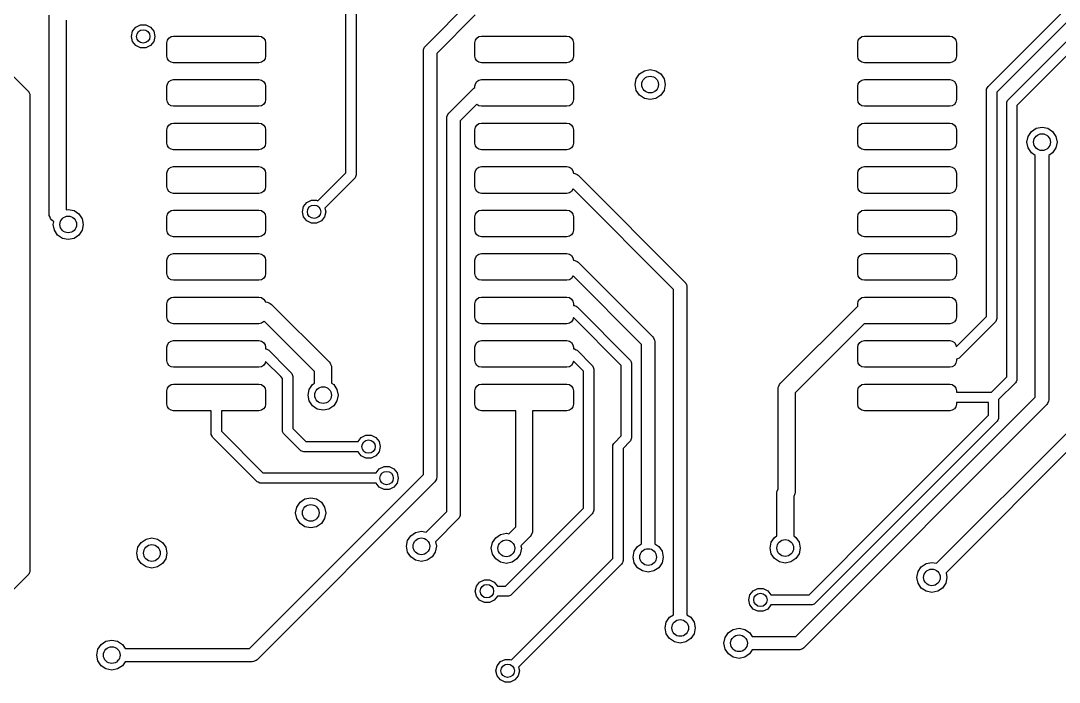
# Model space of a CAD drawing. Extents: x 0.05 to 3.89, y 0.04 to 4.21.
# Drawn here: x 1.982 to 2.593, y 0.778 to 1.167 of the extents above; entities that cross this region are included whole.
import ezdxf

# ---------------------------------------------------------------- set-up
doc = ezdxf.new("R2010")
doc.units = 0
doc.header["$MEASUREMENT"] = 0
doc.layers.add('BLACK', color=7, linetype='CONTINUOUS')

msp = doc.modelspace()

# ---------------------------------------------------------------- linework, layer by layer
at = {"layer": 'BLACK', "linetype": 'CONTINUOUS'}
for p, q in [((2.17323, 1.07806), (2.17323, 1.2467)), ((2.17923, 1.24546), (2.17923, 1.07682)), ((2.55128, 1.12875), (2.63061, 1.20809)), ((2.63574, 1.20472), (2.5564, 1.12539)), ((2.22005, 1.15262), (2.2464, 1.17897)), ((1.99854, 1.05394), (1.99854, 1.17076)), ((2.00854, 1.16783), (2.00854, 1.05624)), ((2.24945, 1.17088), (2.22677, 1.14821)), ((2.04773, 1.16126), (2.04964, 1.16365)), ((2.04964, 1.16365), (2.0524, 1.16498)), ((2.0524, 1.16498), (2.05547, 1.16498)), ((2.05547, 1.16498), (2.05823, 1.16365)), ((2.05823, 1.16365), (2.06014, 1.16126)), ((2.56319, 1.12102), (2.60924, 1.16708)), ((2.61261, 1.16196), (2.56831, 1.11766)), ((2.04705, 1.15827), (2.04773, 1.16126)), ((2.04773, 1.15528), (2.04705, 1.15827)), ((2.06014, 1.16126), (2.06083, 1.15827)), ((2.06083, 1.15827), (2.06014, 1.15528)), ((2.06791, 1.15453), (2.06821, 1.15603)), ((2.06821, 1.15603), (2.06907, 1.15731)), ((2.06907, 1.15731), (2.07034, 1.15816)), ((2.07034, 1.15816), (2.07185, 1.15846)), ((2.07185, 1.15846), (2.12205, 1.15846)), ((2.12205, 1.15846), (2.12355, 1.15816)), ((2.12355, 1.15816), (2.12483, 1.15731)), ((2.12483, 1.15731), (2.12568, 1.15603)), ((2.12568, 1.15603), (2.12598, 1.15453)), ((2.24918, 1.15453), (2.24948, 1.15603)), ((2.24948, 1.15603), (2.25033, 1.15731)), ((2.25033, 1.15731), (2.25161, 1.15816)), ((2.25161, 1.15816), (2.25312, 1.15846)), ((2.25312, 1.15846), (2.30331, 1.15846)), ((2.30331, 1.15846), (2.30482, 1.15816)), ((2.30482, 1.15816), (2.3061, 1.15731)), ((2.3061, 1.15731), (2.30695, 1.15603)), ((2.30695, 1.15603), (2.30725, 1.15453)), ((2.47457, 1.15453), (2.47487, 1.15603)), ((2.47487, 1.15603), (2.47573, 1.15731)), ((2.47573, 1.15731), (2.477, 1.15816)), ((2.477, 1.15816), (2.47851, 1.15846)), ((2.47851, 1.15846), (2.52871, 1.15846)), ((2.52871, 1.15846), (2.53021, 1.15816)), ((2.53021, 1.15816), (2.53149, 1.15731)), ((2.53149, 1.15731), (2.53234, 1.15603)), ((2.53234, 1.15603), (2.53264, 1.15453)), ((1.95889, 1.15337), (1.98605, 1.12621)), ((2.04964, 1.15288), (2.04773, 1.15528)), ((2.0524, 1.15155), (2.04964, 1.15288)), ((2.05547, 1.15155), (2.0524, 1.15155)), ((2.05823, 1.15288), (2.05547, 1.15155)), ((2.06014, 1.15528), (2.05823, 1.15288)), ((2.06791, 1.14665), (2.06791, 1.15453)), ((2.12598, 1.15453), (2.12598, 1.14665)), ((2.2189, 1.14984), (2.21897, 1.1506)), ((2.2189, 0.90059), (2.2189, 1.14984)), ((2.21897, 1.1506), (2.21956, 1.15202)), ((2.21956, 1.15202), (2.22005, 1.15262)), ((2.24918, 1.14665), (2.24918, 1.15453)), ((2.30725, 1.15453), (2.30725, 1.14665)), ((2.47457, 1.14665), (2.47457, 1.15453)), ((2.53264, 1.15453), (2.53264, 1.14665)), ((2.06821, 1.14515), (2.06791, 1.14665)), ((2.06907, 1.14387), (2.06821, 1.14515)), ((2.07034, 1.14302), (2.06907, 1.14387)), ((2.12483, 1.14387), (2.12355, 1.14302)), ((2.12568, 1.14515), (2.12483, 1.14387)), ((2.12598, 1.14665), (2.12568, 1.14515)), ((2.22677, 1.14821), (2.22677, 0.89896)), ((2.24948, 1.14515), (2.24918, 1.14665)), ((2.25033, 1.14387), (2.24948, 1.14515)), ((2.25161, 1.14302), (2.25033, 1.14387)), ((2.3061, 1.14387), (2.30482, 1.14302)), ((2.30695, 1.14515), (2.3061, 1.14387)), ((2.30725, 1.14665), (2.30695, 1.14515)), ((2.47487, 1.14515), (2.47457, 1.14665)), ((2.47573, 1.14387), (2.47487, 1.14515)), ((2.477, 1.14302), (2.47573, 1.14387)), ((2.53149, 1.14387), (2.53021, 1.14302)), ((2.53234, 1.14515), (2.53149, 1.14387)), ((2.53264, 1.14665), (2.53234, 1.14515)), ((2.07185, 1.14272), (2.07034, 1.14302)), ((2.12205, 1.14272), (2.07185, 1.14272)), ((2.12355, 1.14302), (2.12205, 1.14272)), ((2.25312, 1.14272), (2.25161, 1.14302)), ((2.30331, 1.14272), (2.25312, 1.14272)), ((2.30482, 1.14302), (2.30331, 1.14272)), ((2.3461, 1.13619), (2.34897, 1.13811)), ((2.34897, 1.13811), (2.35236, 1.13878)), ((2.35236, 1.13878), (2.35575, 1.13811)), ((2.35575, 1.13811), (2.35863, 1.13619)), ((2.47851, 1.14272), (2.477, 1.14302)), ((2.52871, 1.14272), (2.47851, 1.14272)), ((2.53021, 1.14302), (2.52871, 1.14272)), ((2.06821, 1.13044), (2.06907, 1.13172)), ((2.06907, 1.13172), (2.07034, 1.13257)), ((2.07034, 1.13257), (2.07185, 1.13287)), ((2.07185, 1.13287), (2.12205, 1.13287)), ((2.12205, 1.13287), (2.12355, 1.13257)), ((2.12355, 1.13257), (2.12483, 1.13172)), ((2.12483, 1.13172), (2.12568, 1.13044)), ((2.24948, 1.13044), (2.25033, 1.13172)), ((2.25033, 1.13172), (2.25161, 1.13257)), ((2.25161, 1.13257), (2.25312, 1.13287)), ((2.25312, 1.13287), (2.30331, 1.13287)), ((2.30331, 1.13287), (2.30482, 1.13257)), ((2.30482, 1.13257), (2.3061, 1.13172)), ((2.3061, 1.13172), (2.30695, 1.13044)), ((2.3435, 1.12992), (2.34418, 1.13331)), ((2.34418, 1.13331), (2.3461, 1.13619)), ((2.35863, 1.13619), (2.36055, 1.13331)), ((2.36055, 1.13331), (2.36122, 1.12992)), ((2.47487, 1.13044), (2.47573, 1.13172)), ((2.47573, 1.13172), (2.477, 1.13257)), ((2.477, 1.13257), (2.47851, 1.13287)), ((2.47851, 1.13287), (2.52871, 1.13287)), ((2.52871, 1.13287), (2.53021, 1.13257)), ((2.53021, 1.13257), (2.53149, 1.13172)), ((2.53149, 1.13172), (2.53234, 1.13044)), ((1.98605, 1.12621), (1.98654, 1.12561)), ((1.98654, 1.12561), (1.98661, 1.12546)), ((1.98661, 1.12546), (1.98713, 1.12419)), ((2.06791, 1.12894), (2.06821, 1.13044)), ((2.06791, 1.12106), (2.06791, 1.12894)), ((2.12568, 1.13044), (2.12598, 1.12894)), ((2.12598, 1.12894), (2.12598, 1.12106)), ((2.23383, 1.11302), (2.24859, 1.12778)), ((2.24859, 1.12778), (2.24918, 1.12826)), ((2.24918, 1.12894), (2.24948, 1.13044)), ((2.24918, 1.12826), (2.24918, 1.12894)), ((2.30695, 1.13044), (2.30725, 1.12894)), ((2.30725, 1.12894), (2.30725, 1.12106)), ((2.34418, 1.12653), (2.3435, 1.12992)), ((2.3461, 1.12366), (2.34418, 1.12653)), ((2.36055, 1.12653), (2.35863, 1.12366)), ((2.36122, 1.12992), (2.36055, 1.12653)), ((2.47457, 1.12894), (2.47487, 1.13044)), ((2.47457, 1.12106), (2.47457, 1.12894)), ((2.53234, 1.13044), (2.53264, 1.12894)), ((2.53264, 1.12894), (2.53264, 1.12106)), ((2.5504, 1.12663), (2.55046, 1.12722)), ((2.5504, 0.99346), (2.5504, 1.12663)), ((2.55046, 1.12722), (2.55091, 1.1283)), ((2.55091, 1.1283), (2.55128, 1.12875)), ((2.5564, 1.12539), (2.5564, 0.99221)), ((1.98713, 1.12419), (1.9872, 1.12343)), ((1.9872, 1.12343), (1.9872, 0.84409)), ((2.06821, 1.11956), (2.06791, 1.12106)), ((2.06907, 1.11828), (2.06821, 1.11956)), ((2.12568, 1.11956), (2.12483, 1.11828)), ((2.12598, 1.12106), (2.12568, 1.11956)), ((2.30695, 1.11956), (2.3061, 1.11828)), ((2.30725, 1.12106), (2.30695, 1.11956)), ((2.34897, 1.12174), (2.3461, 1.12366)), ((2.35236, 1.12106), (2.34897, 1.12174)), ((2.35575, 1.12174), (2.35236, 1.12106)), ((2.35863, 1.12366), (2.35575, 1.12174)), ((2.47487, 1.11956), (2.47457, 1.12106)), ((2.47573, 1.11828), (2.47487, 1.11956)), ((2.53234, 1.11956), (2.53149, 1.11828)), ((2.53264, 1.12106), (2.53234, 1.11956)), ((2.56231, 1.1189), (2.56236, 1.11949)), ((2.56231, 0.95789), (2.56231, 1.1189)), ((2.56236, 1.11949), (2.56281, 1.12057)), ((2.56281, 1.12057), (2.56319, 1.12102)), ((2.07034, 1.11743), (2.06907, 1.11828)), ((2.07185, 1.11713), (2.07034, 1.11743)), ((2.12205, 1.11713), (2.07185, 1.11713)), ((2.12355, 1.11743), (2.12205, 1.11713)), ((2.12483, 1.11828), (2.12355, 1.11743)), ((2.23334, 1.11242), (2.23383, 1.11302)), ((2.25029, 1.11834), (2.24055, 1.10861)), ((2.25033, 1.11828), (2.25029, 1.11834)), ((2.25161, 1.11743), (2.25033, 1.11828)), ((2.25312, 1.11713), (2.25161, 1.11743)), ((2.30331, 1.11713), (2.25312, 1.11713)), ((2.30482, 1.11743), (2.30331, 1.11713)), ((2.3061, 1.11828), (2.30482, 1.11743)), ((2.477, 1.11743), (2.47573, 1.11828)), ((2.47851, 1.11713), (2.477, 1.11743)), ((2.52871, 1.11713), (2.47851, 1.11713)), ((2.53021, 1.11743), (2.52871, 1.11713)), ((2.53149, 1.11828), (2.53021, 1.11743)), ((2.56831, 1.11766), (2.56831, 0.95665)), ((2.06907, 1.10613), (2.07034, 1.10698)), ((2.07034, 1.10698), (2.07185, 1.10728)), ((2.07185, 1.10728), (2.12205, 1.10728)), ((2.12205, 1.10728), (2.12355, 1.10698)), ((2.12355, 1.10698), (2.12483, 1.10613)), ((2.23268, 1.11024), (2.23275, 1.111)), ((2.23268, 0.8788), (2.23268, 1.11024)), ((2.23275, 1.111), (2.23334, 1.11242)), ((2.24055, 1.10861), (2.24055, 0.87717)), ((2.25033, 1.10613), (2.25161, 1.10698)), ((2.25161, 1.10698), (2.25312, 1.10728)), ((2.25312, 1.10728), (2.30331, 1.10728)), ((2.30331, 1.10728), (2.30482, 1.10698)), ((2.30482, 1.10698), (2.3061, 1.10613)), ((2.47573, 1.10613), (2.477, 1.10698)), ((2.477, 1.10698), (2.47851, 1.10728)), ((2.47851, 1.10728), (2.52871, 1.10728)), ((2.52871, 1.10728), (2.53021, 1.10698)), ((2.53021, 1.10698), (2.53149, 1.10613)), ((2.06791, 1.10335), (2.06821, 1.10485)), ((2.06791, 1.09547), (2.06791, 1.10335)), ((2.06821, 1.10485), (2.06907, 1.10613)), ((2.12483, 1.10613), (2.12568, 1.10485)), ((2.12568, 1.10485), (2.12598, 1.10335)), ((2.12598, 1.10335), (2.12598, 1.09547)), ((2.24918, 1.10335), (2.24948, 1.10485)), ((2.24918, 1.09547), (2.24918, 1.10335)), ((2.24948, 1.10485), (2.25033, 1.10613)), ((2.3061, 1.10613), (2.30695, 1.10485)), ((2.30695, 1.10485), (2.30725, 1.10335)), ((2.30725, 1.10335), (2.30725, 1.09547)), ((2.47457, 1.10335), (2.47487, 1.10485)), ((2.47457, 1.09547), (2.47457, 1.10335)), ((2.47487, 1.10485), (2.47573, 1.10613)), ((2.53149, 1.10613), (2.53234, 1.10485)), ((2.53234, 1.10485), (2.53264, 1.10335)), ((2.53264, 1.10335), (2.53264, 1.09547)), ((2.57489, 1.09945), (2.57681, 1.10233)), ((2.57681, 1.10233), (2.57968, 1.10425)), ((2.57968, 1.10425), (2.58307, 1.10492)), ((2.58307, 1.10492), (2.58646, 1.10425)), ((2.58646, 1.10425), (2.58933, 1.10233)), ((2.58933, 1.10233), (2.59125, 1.09945)), ((2.06821, 1.09397), (2.06791, 1.09547)), ((2.12598, 1.09547), (2.12568, 1.09397)), ((2.24948, 1.09397), (2.24918, 1.09547)), ((2.30725, 1.09547), (2.30695, 1.09397)), ((2.47487, 1.09397), (2.47457, 1.09547)), ((2.53264, 1.09547), (2.53234, 1.09397)), ((2.57421, 1.09606), (2.57489, 1.09945)), ((2.57489, 1.09267), (2.57421, 1.09606)), ((2.59125, 1.09945), (2.59193, 1.09606)), ((2.59193, 1.09606), (2.59125, 1.09267)), ((2.06907, 1.09269), (2.06821, 1.09397)), ((2.07034, 1.09184), (2.06907, 1.09269)), ((2.07185, 1.09154), (2.07034, 1.09184)), ((2.12205, 1.09154), (2.07185, 1.09154)), ((2.12355, 1.09184), (2.12205, 1.09154)), ((2.12483, 1.09269), (2.12355, 1.09184)), ((2.12568, 1.09397), (2.12483, 1.09269)), ((2.25033, 1.09269), (2.24948, 1.09397)), ((2.25161, 1.09184), (2.25033, 1.09269)), ((2.25312, 1.09154), (2.25161, 1.09184)), ((2.30331, 1.09154), (2.25312, 1.09154)), ((2.30482, 1.09184), (2.30331, 1.09154)), ((2.3061, 1.09269), (2.30482, 1.09184)), ((2.30695, 1.09397), (2.3061, 1.09269)), ((2.47573, 1.09269), (2.47487, 1.09397)), ((2.477, 1.09184), (2.47573, 1.09269)), ((2.47851, 1.09154), (2.477, 1.09184)), ((2.52871, 1.09154), (2.47851, 1.09154)), ((2.53021, 1.09184), (2.52871, 1.09154)), ((2.53149, 1.09269), (2.53021, 1.09184)), ((2.53234, 1.09397), (2.53149, 1.09269)), ((2.57681, 1.0898), (2.57489, 1.09267)), ((2.57913, 1.08824), (2.57681, 1.0898)), ((2.57913, 0.94612), (2.57913, 1.08824)), ((2.58933, 1.0898), (2.58701, 1.08824)), ((2.58701, 1.08824), (2.58701, 0.94449)), ((2.59125, 1.09267), (2.58933, 1.0898)), ((2.06791, 1.07776), (2.06821, 1.07926)), ((2.06791, 1.06988), (2.06791, 1.07776)), ((2.06821, 1.07926), (2.06907, 1.08054)), ((2.06907, 1.08054), (2.07034, 1.08139)), ((2.07034, 1.08139), (2.07185, 1.08169)), ((2.07185, 1.08169), (2.12205, 1.08169)), ((2.12205, 1.08169), (2.12355, 1.08139)), ((2.12355, 1.08139), (2.12483, 1.08054)), ((2.12483, 1.08054), (2.12568, 1.07926)), ((2.12568, 1.07926), (2.12598, 1.07776)), ((2.12598, 1.07776), (2.12598, 1.06988)), ((2.1567, 1.06153), (2.17323, 1.07806)), ((2.17917, 1.07623), (2.17872, 1.07515)), ((2.17923, 1.07682), (2.17917, 1.07623)), ((2.24918, 1.07776), (2.24948, 1.07926)), ((2.24918, 1.06988), (2.24918, 1.07776)), ((2.24948, 1.07926), (2.25033, 1.08054)), ((2.25033, 1.08054), (2.25161, 1.08139)), ((2.25161, 1.08139), (2.25312, 1.08169)), ((2.25312, 1.08169), (2.30331, 1.08169)), ((2.30331, 1.08169), (2.30482, 1.08139)), ((2.30482, 1.08139), (2.3061, 1.08054)), ((2.3061, 1.08054), (2.30695, 1.07926)), ((2.30695, 1.07926), (2.30725, 1.07776)), ((2.30725, 1.07776), (2.30802, 1.07768)), ((2.30802, 1.07768), (2.30944, 1.07709)), ((2.30944, 1.07709), (2.31003, 1.0766)), ((2.31003, 1.0766), (2.37286, 1.01377)), ((2.47457, 1.07776), (2.47487, 1.07926)), ((2.47457, 1.06988), (2.47457, 1.07776)), ((2.47487, 1.07926), (2.47573, 1.08054)), ((2.47573, 1.08054), (2.477, 1.08139)), ((2.477, 1.08139), (2.47851, 1.08169)), ((2.47851, 1.08169), (2.52871, 1.08169)), ((2.52871, 1.08169), (2.53021, 1.08139)), ((2.53021, 1.08139), (2.53149, 1.08054)), ((2.53149, 1.08054), (2.53234, 1.07926)), ((2.53234, 1.07926), (2.53264, 1.07776)), ((2.53264, 1.07776), (2.53264, 1.06988)), ((2.06821, 1.06838), (2.06791, 1.06988)), ((2.12598, 1.06988), (2.12568, 1.06838)), ((2.17835, 1.0747), (2.16093, 1.05727)), ((2.17872, 1.07515), (2.17835, 1.0747)), ((2.24948, 1.06838), (2.24918, 1.06988)), ((2.47487, 1.06838), (2.47457, 1.06988)), ((2.53264, 1.06988), (2.53234, 1.06838)), ((2.06907, 1.0671), (2.06821, 1.06838)), ((2.07034, 1.06624), (2.06907, 1.0671)), ((2.07185, 1.06594), (2.07034, 1.06624)), ((2.12205, 1.06594), (2.07185, 1.06594)), ((2.12355, 1.06624), (2.12205, 1.06594)), ((2.12483, 1.0671), (2.12355, 1.06624)), ((2.12568, 1.06838), (2.12483, 1.0671)), ((2.25033, 1.0671), (2.24948, 1.06838)), ((2.25161, 1.06624), (2.25033, 1.0671)), ((2.25312, 1.06594), (2.25161, 1.06624)), ((2.30331, 1.06594), (2.25312, 1.06594)), ((2.30482, 1.06624), (2.30331, 1.06594)), ((2.3061, 1.0671), (2.30482, 1.06624)), ((2.30695, 1.06838), (2.3061, 1.0671)), ((2.30698, 1.06852), (2.30695, 1.06838)), ((2.36614, 1.00936), (2.30698, 1.06852)), ((2.47573, 1.0671), (2.47487, 1.06838)), ((2.477, 1.06624), (2.47573, 1.0671)), ((2.47851, 1.06594), (2.477, 1.06624)), ((2.52871, 1.06594), (2.47851, 1.06594)), ((2.53021, 1.06624), (2.52871, 1.06594)), ((2.53149, 1.0671), (2.53021, 1.06624)), ((2.53234, 1.06838), (2.53149, 1.0671)), ((2.14764, 1.05512), (2.14832, 1.05811)), ((2.14832, 1.05811), (2.15023, 1.0605)), ((2.15023, 1.0605), (2.15299, 1.06184)), ((2.15299, 1.06184), (2.15606, 1.06184)), ((2.15606, 1.06184), (2.1567, 1.06153)), ((1.99864, 1.05296), (1.99854, 1.05394)), ((1.9989, 1.05234), (1.99864, 1.05296)), ((1.99864, 1.05296), (1.99864, 1.05296)), ((1.99939, 1.05116), (1.9989, 1.05234)), ((2.00854, 1.05624), (2.00984, 1.0565)), ((2.00984, 1.0565), (2.01323, 1.05582)), ((2.01323, 1.05582), (2.01611, 1.0539)), ((2.01611, 1.0539), (2.01803, 1.05103)), ((2.06791, 1.05217), (2.06821, 1.05367)), ((2.06791, 1.04429), (2.06791, 1.05217)), ((2.06821, 1.05367), (2.06907, 1.05495)), ((2.06907, 1.05495), (2.07034, 1.0558)), ((2.07034, 1.0558), (2.07185, 1.0561)), ((2.07185, 1.0561), (2.12205, 1.0561)), ((2.12205, 1.0561), (2.12355, 1.0558)), ((2.12355, 1.0558), (2.12483, 1.05495)), ((2.12483, 1.05495), (2.12568, 1.05367)), ((2.12568, 1.05367), (2.12598, 1.05217)), ((2.12598, 1.05217), (2.12598, 1.04429)), ((2.14832, 1.05213), (2.14764, 1.05512)), ((2.15023, 1.04973), (2.14832, 1.05213)), ((2.16074, 1.05213), (2.15882, 1.04973)), ((2.16142, 1.05512), (2.16074, 1.05213)), ((2.16093, 1.05727), (2.16142, 1.05512)), ((2.24918, 1.05217), (2.24948, 1.05367)), ((2.24918, 1.04429), (2.24918, 1.05217)), ((2.24948, 1.05367), (2.25033, 1.05495)), ((2.25033, 1.05495), (2.25161, 1.0558)), ((2.25161, 1.0558), (2.25312, 1.0561)), ((2.25312, 1.0561), (2.30331, 1.0561)), ((2.30331, 1.0561), (2.30482, 1.0558)), ((2.30482, 1.0558), (2.3061, 1.05495)), ((2.3061, 1.05495), (2.30695, 1.05367)), ((2.30695, 1.05367), (2.30725, 1.05217)), ((2.30725, 1.05217), (2.30725, 1.04429)), ((2.47457, 1.05217), (2.47487, 1.05367)), ((2.47457, 1.04429), (2.47457, 1.05217)), ((2.47487, 1.05367), (2.47573, 1.05495)), ((2.47573, 1.05495), (2.477, 1.0558)), ((2.477, 1.0558), (2.47851, 1.0561)), ((2.47851, 1.0561), (2.52871, 1.0561)), ((2.52871, 1.0561), (2.53021, 1.0558)), ((2.53021, 1.0558), (2.53149, 1.05495)), ((2.53149, 1.05495), (2.53234, 1.05367)), ((2.53234, 1.05367), (2.53264, 1.05217)), ((2.53264, 1.05217), (2.53264, 1.04429)), ((2.00001, 1.0504), (1.99939, 1.05116)), ((1.99939, 1.05116), (1.99939, 1.05116)), ((2.00128, 1.04913), (2.00001, 1.0504)), ((2.00098, 1.04764), (2.00128, 1.04913)), ((2.00166, 1.04425), (2.00098, 1.04764)), ((2.01803, 1.05103), (2.0187, 1.04764)), ((2.0187, 1.04764), (2.01803, 1.04425)), ((2.15299, 1.0484), (2.15023, 1.04973)), ((2.15606, 1.0484), (2.15299, 1.0484)), ((2.15882, 1.04973), (2.15606, 1.0484)), ((2.00358, 1.04137), (2.00166, 1.04425)), ((2.00645, 1.03945), (2.00358, 1.04137)), ((2.00984, 1.03878), (2.00645, 1.03945)), ((2.01323, 1.03945), (2.00984, 1.03878)), ((2.01611, 1.04137), (2.01323, 1.03945)), ((2.01803, 1.04425), (2.01611, 1.04137)), ((2.06821, 1.04278), (2.06791, 1.04429)), ((2.06907, 1.04151), (2.06821, 1.04278)), ((2.07034, 1.04065), (2.06907, 1.04151)), ((2.07185, 1.04035), (2.07034, 1.04065)), ((2.12205, 1.04035), (2.07185, 1.04035)), ((2.12355, 1.04065), (2.12205, 1.04035)), ((2.12483, 1.04151), (2.12355, 1.04065)), ((2.12568, 1.04278), (2.12483, 1.04151)), ((2.12598, 1.04429), (2.12568, 1.04278)), ((2.24948, 1.04278), (2.24918, 1.04429)), ((2.25033, 1.04151), (2.24948, 1.04278)), ((2.25161, 1.04065), (2.25033, 1.04151)), ((2.25312, 1.04035), (2.25161, 1.04065)), ((2.30331, 1.04035), (2.25312, 1.04035)), ((2.30482, 1.04065), (2.30331, 1.04035)), ((2.3061, 1.04151), (2.30482, 1.04065)), ((2.30695, 1.04278), (2.3061, 1.04151)), ((2.30725, 1.04429), (2.30695, 1.04278)), ((2.47487, 1.04278), (2.47457, 1.04429)), ((2.47573, 1.04151), (2.47487, 1.04278)), ((2.477, 1.04065), (2.47573, 1.04151)), ((2.47851, 1.04035), (2.477, 1.04065)), ((2.52871, 1.04035), (2.47851, 1.04035)), ((2.53021, 1.04065), (2.52871, 1.04035)), ((2.53149, 1.04151), (2.53021, 1.04065)), ((2.53234, 1.04278), (2.53149, 1.04151)), ((2.53264, 1.04429), (2.53234, 1.04278)), ((2.06791, 1.02657), (2.06821, 1.02808)), ((2.06821, 1.02808), (2.06907, 1.02936)), ((2.06907, 1.02936), (2.07034, 1.03021)), ((2.07034, 1.03021), (2.07185, 1.03051)), ((2.07185, 1.03051), (2.12205, 1.03051)), ((2.12205, 1.03051), (2.12355, 1.03021)), ((2.12355, 1.03021), (2.12483, 1.02936)), ((2.12483, 1.02936), (2.12568, 1.02808)), ((2.12568, 1.02808), (2.12598, 1.02657)), ((2.24918, 1.02657), (2.24948, 1.02808)), ((2.24948, 1.02808), (2.25033, 1.02936)), ((2.25033, 1.02936), (2.25161, 1.03021)), ((2.25161, 1.03021), (2.25312, 1.03051)), ((2.25312, 1.03051), (2.30331, 1.03051)), ((2.30331, 1.03051), (2.30482, 1.03021)), ((2.30482, 1.03021), (2.3061, 1.02936)), ((2.3061, 1.02936), (2.30695, 1.02808)), ((2.30695, 1.02808), (2.30725, 1.02657)), ((2.47457, 1.02657), (2.47487, 1.02808)), ((2.47487, 1.02808), (2.47573, 1.02936)), ((2.47573, 1.02936), (2.477, 1.03021)), ((2.477, 1.03021), (2.47851, 1.03051)), ((2.47851, 1.03051), (2.52871, 1.03051)), ((2.52871, 1.03051), (2.53021, 1.03021)), ((2.53021, 1.03021), (2.53149, 1.02936)), ((2.53149, 1.02936), (2.53234, 1.02808)), ((2.53234, 1.02808), (2.53264, 1.02657)), ((2.06791, 1.0187), (2.06791, 1.02657)), ((2.12598, 1.02657), (2.12598, 1.0187)), ((2.24918, 1.0187), (2.24918, 1.02657)), ((2.30725, 1.02657), (2.30802, 1.0265)), ((2.30802, 1.0265), (2.30944, 1.02591)), ((2.30944, 1.02591), (2.31003, 1.02542)), ((2.31003, 1.02542), (2.35397, 0.98149)), ((2.47457, 1.0187), (2.47457, 1.02657)), ((2.53264, 1.02657), (2.53264, 1.0187)), ((2.06821, 1.01719), (2.06791, 1.0187)), ((2.06907, 1.01592), (2.06821, 1.01719)), ((2.07034, 1.01506), (2.06907, 1.01592)), ((2.07185, 1.01476), (2.07034, 1.01506)), ((2.12355, 1.01506), (2.12205, 1.01476)), ((2.12483, 1.01592), (2.12355, 1.01506)), ((2.12568, 1.01719), (2.12483, 1.01592)), ((2.12598, 1.0187), (2.12568, 1.01719)), ((2.24948, 1.01719), (2.24918, 1.0187)), ((2.25033, 1.01592), (2.24948, 1.01719)), ((2.25161, 1.01506), (2.25033, 1.01592)), ((2.25312, 1.01476), (2.25161, 1.01506)), ((2.30482, 1.01506), (2.30331, 1.01476)), ((2.3061, 1.01592), (2.30482, 1.01506)), ((2.30695, 1.01719), (2.3061, 1.01592)), ((2.30698, 1.01734), (2.30695, 1.01719)), ((2.34724, 0.97708), (2.30698, 1.01734)), ((2.47487, 1.01719), (2.47457, 1.0187)), ((2.47573, 1.01592), (2.47487, 1.01719)), ((2.477, 1.01506), (2.47573, 1.01592)), ((2.47851, 1.01476), (2.477, 1.01506)), ((2.53021, 1.01506), (2.52871, 1.01476)), ((2.53149, 1.01592), (2.53021, 1.01506)), ((2.53234, 1.01719), (2.53149, 1.01592)), ((2.53264, 1.0187), (2.53234, 1.01719)), ((2.12205, 1.01476), (2.07185, 1.01476)), ((2.30331, 1.01476), (2.25312, 1.01476)), ((2.36614, 0.81805), (2.36614, 1.00936)), ((2.37286, 1.01377), (2.37335, 1.01318)), ((2.37335, 1.01318), (2.37378, 1.01215)), ((2.37378, 1.01215), (2.37394, 1.01176)), ((2.37394, 1.01176), (2.37402, 1.01099)), ((2.37402, 1.01099), (2.37402, 0.81805)), ((2.52871, 1.01476), (2.47851, 1.01476)), ((2.06821, 1.00249), (2.06907, 1.00377)), ((2.06907, 1.00377), (2.07034, 1.00462)), ((2.07034, 1.00462), (2.07185, 1.00492)), ((2.07185, 1.00492), (2.12205, 1.00492)), ((2.12205, 1.00492), (2.12355, 1.00462)), ((2.12355, 1.00462), (2.12483, 1.00377)), ((2.12483, 1.00377), (2.12568, 1.00249)), ((2.24948, 1.00249), (2.25033, 1.00377)), ((2.25033, 1.00377), (2.25161, 1.00462)), ((2.25161, 1.00462), (2.25312, 1.00492)), ((2.25312, 1.00492), (2.30331, 1.00492)), ((2.30331, 1.00492), (2.30482, 1.00462)), ((2.30482, 1.00462), (2.3061, 1.00377)), ((2.3061, 1.00377), (2.30695, 1.00249)), ((2.47487, 1.00249), (2.47573, 1.00377)), ((2.47573, 1.00377), (2.477, 1.00462)), ((2.477, 1.00462), (2.47851, 1.00492)), ((2.47851, 1.00492), (2.52871, 1.00492)), ((2.52871, 1.00492), (2.53021, 1.00462)), ((2.53021, 1.00462), (2.53149, 1.00377)), ((2.53149, 1.00377), (2.53234, 1.00249)), ((2.06791, 1.00098), (2.06821, 1.00249)), ((2.06791, 0.99311), (2.06791, 1.00098)), ((2.12568, 1.00249), (2.12577, 1.00205)), ((2.12577, 1.00205), (2.12598, 1.00205)), ((2.12598, 1.00205), (2.12696, 1.00195)), ((2.12696, 1.00195), (2.12696, 1.00195)), ((2.12696, 1.00195), (2.12755, 1.00171)), ((2.12755, 1.00171), (2.12876, 1.0012)), ((2.12876, 1.0012), (2.12876, 1.0012)), ((2.12876, 1.0012), (2.12952, 1.00058)), ((2.12952, 1.00058), (2.16338, 0.96672)), ((2.24918, 1.00098), (2.24948, 1.00249)), ((2.24918, 0.99311), (2.24918, 1.00098)), ((2.30695, 1.00249), (2.30725, 1.00098)), ((2.30725, 1.00098), (2.30725, 1.00005)), ((2.30725, 1.00005), (2.30784, 0.99999)), ((2.30784, 0.99999), (2.30892, 0.99954)), ((2.30892, 0.99954), (2.30937, 0.99917)), ((2.30937, 0.99917), (2.34046, 0.96808)), ((2.42914, 0.9542), (2.47457, 0.99963)), ((2.47457, 1.00098), (2.47487, 1.00249)), ((2.47457, 0.99963), (2.47457, 1.00098)), ((2.53234, 1.00249), (2.53264, 1.00098)), ((2.53264, 1.00098), (2.53264, 0.99311)), ((2.06821, 0.9916), (2.06791, 0.99311)), ((2.06907, 0.99033), (2.06821, 0.9916)), ((2.12515, 0.99081), (2.12483, 0.99033)), ((2.15484, 0.96112), (2.12515, 0.99081)), ((2.24948, 0.9916), (2.24918, 0.99311)), ((2.25033, 0.99033), (2.24948, 0.9916)), ((2.30695, 0.9916), (2.3061, 0.99033)), ((2.3072, 0.99286), (2.30695, 0.9916)), ((2.33534, 0.96472), (2.3072, 0.99286)), ((2.53234, 0.9916), (2.53149, 0.99033)), ((2.53264, 0.99311), (2.53234, 0.9916)), ((2.53259, 0.97565), (2.5504, 0.99346)), ((2.5559, 0.99055), (2.55552, 0.99009)), ((2.55634, 0.99163), (2.5559, 0.99055)), ((2.5564, 0.99221), (2.55634, 0.99163)), ((2.07034, 0.98947), (2.06907, 0.99033)), ((2.07185, 0.98917), (2.07034, 0.98947)), ((2.12205, 0.98917), (2.07185, 0.98917)), ((2.12355, 0.98947), (2.12205, 0.98917)), ((2.12483, 0.99033), (2.12355, 0.98947)), ((2.25161, 0.98947), (2.25033, 0.99033)), ((2.25312, 0.98917), (2.25161, 0.98947)), ((2.30331, 0.98917), (2.25312, 0.98917)), ((2.30482, 0.98947), (2.30331, 0.98917)), ((2.3061, 0.99033), (2.30482, 0.98947)), ((2.4783, 0.98921), (2.43768, 0.94859)), ((2.47851, 0.98917), (2.4783, 0.98921)), ((2.52871, 0.98917), (2.47851, 0.98917)), ((2.53021, 0.98947), (2.52871, 0.98917)), ((2.53149, 0.99033), (2.53021, 0.98947)), ((2.55552, 0.99009), (2.53477, 0.96934)), ((2.06821, 0.9769), (2.06907, 0.97818)), ((2.06907, 0.97818), (2.07034, 0.97903)), ((2.07034, 0.97903), (2.07185, 0.97933)), ((2.07185, 0.97933), (2.12205, 0.97933)), ((2.12205, 0.97933), (2.12355, 0.97903)), ((2.12355, 0.97903), (2.12483, 0.97818)), ((2.12483, 0.97818), (2.12568, 0.9769)), ((2.24948, 0.9769), (2.25033, 0.97818)), ((2.25033, 0.97818), (2.25161, 0.97903)), ((2.25161, 0.97903), (2.25312, 0.97933)), ((2.25312, 0.97933), (2.30331, 0.97933)), ((2.30331, 0.97933), (2.30482, 0.97903)), ((2.30482, 0.97903), (2.3061, 0.97818)), ((2.3061, 0.97818), (2.30695, 0.9769)), ((2.35397, 0.98149), (2.35445, 0.98089)), ((2.35445, 0.98089), (2.35504, 0.97948)), ((2.35504, 0.97948), (2.35512, 0.97871)), ((2.35512, 0.97871), (2.35512, 0.85979)), ((2.47487, 0.9769), (2.47573, 0.97818)), ((2.47573, 0.97818), (2.477, 0.97903)), ((2.477, 0.97903), (2.47851, 0.97933)), ((2.47851, 0.97933), (2.52871, 0.97933)), ((2.52871, 0.97933), (2.53021, 0.97903)), ((2.53021, 0.97903), (2.53149, 0.97818)), ((2.53149, 0.97818), (2.53234, 0.9769)), ((2.06791, 0.97539), (2.06821, 0.9769)), ((2.06791, 0.96752), (2.06791, 0.97539)), ((2.12568, 0.9769), (2.12598, 0.97539)), ((2.12598, 0.97539), (2.12598, 0.97444)), ((2.12598, 0.97444), (2.12637, 0.9744)), ((2.12637, 0.9744), (2.12745, 0.97395)), ((2.12745, 0.97395), (2.12791, 0.97358)), ((2.12791, 0.97358), (2.13913, 0.96236)), ((2.24918, 0.97539), (2.24948, 0.9769)), ((2.24918, 0.96752), (2.24918, 0.97539)), ((2.30695, 0.9769), (2.30725, 0.97539)), ((2.30725, 0.97539), (2.30725, 0.97446)), ((2.30725, 0.97446), (2.30784, 0.9744)), ((2.30784, 0.9744), (2.30892, 0.97395)), ((2.30892, 0.97395), (2.30937, 0.97358)), ((2.30937, 0.97358), (2.31828, 0.96467)), ((2.34724, 0.85979), (2.34724, 0.97708)), ((2.47457, 0.97539), (2.47487, 0.9769)), ((2.47457, 0.96752), (2.47457, 0.97539)), ((2.53234, 0.9769), (2.53259, 0.97565)), ((2.06821, 0.96601), (2.06791, 0.96752)), ((2.06907, 0.96474), (2.06821, 0.96601)), ((2.12568, 0.96601), (2.12483, 0.96474)), ((2.1259, 0.9671), (2.12568, 0.96601)), ((2.13489, 0.95812), (2.1259, 0.9671)), ((2.16338, 0.96672), (2.164, 0.96597)), ((2.164, 0.96597), (2.164, 0.96597)), ((2.164, 0.96597), (2.1642, 0.96549)), ((2.24948, 0.96601), (2.24918, 0.96752)), ((2.25033, 0.96474), (2.24948, 0.96601)), ((2.30695, 0.96601), (2.3061, 0.96474)), ((2.3072, 0.96726), (2.30695, 0.96601)), ((2.31316, 0.96131), (2.3072, 0.96726)), ((2.34046, 0.96808), (2.34083, 0.96763)), ((2.34083, 0.96763), (2.3412, 0.96674)), ((2.3412, 0.96674), (2.34128, 0.96654)), ((2.34128, 0.96654), (2.34134, 0.96596)), ((2.34134, 0.96596), (2.34134, 0.92205)), ((2.47487, 0.96601), (2.47457, 0.96752)), ((2.47573, 0.96474), (2.47487, 0.96601)), ((2.53234, 0.96601), (2.53149, 0.96474)), ((2.53264, 0.96752), (2.53234, 0.96601)), ((2.53323, 0.96851), (2.53264, 0.96846)), ((2.53264, 0.96846), (2.53264, 0.96752)), ((2.53431, 0.96896), (2.53323, 0.96851)), ((2.53477, 0.96934), (2.53431, 0.96896)), ((2.07034, 0.96388), (2.06907, 0.96474)), ((2.07185, 0.96358), (2.07034, 0.96388)), ((2.12205, 0.96358), (2.07185, 0.96358)), ((2.12355, 0.96388), (2.12205, 0.96358)), ((2.12483, 0.96474), (2.12355, 0.96388)), ((2.13913, 0.96236), (2.13913, 0.96236)), ((2.13913, 0.96236), (2.1411, 0.96039)), ((2.1411, 0.96039), (2.14147, 0.95993)), ((2.14147, 0.95993), (2.14192, 0.95885)), ((2.15484, 0.95435), (2.15484, 0.96112)), ((2.1642, 0.96549), (2.16474, 0.96417)), ((2.16474, 0.96417), (2.16475, 0.96416)), ((2.16475, 0.96416), (2.16484, 0.96319)), ((2.16484, 0.96319), (2.16484, 0.95435)), ((2.25161, 0.96388), (2.25033, 0.96474)), ((2.25312, 0.96358), (2.25161, 0.96388)), ((2.30331, 0.96358), (2.25312, 0.96358)), ((2.30482, 0.96388), (2.30331, 0.96358)), ((2.3061, 0.96474), (2.30482, 0.96388)), ((2.31316, 0.88078), (2.31316, 0.96131)), ((2.31828, 0.96467), (2.31865, 0.96422)), ((2.31865, 0.96422), (2.31891, 0.96358)), ((2.31891, 0.96358), (2.3191, 0.96314)), ((2.3191, 0.96314), (2.31916, 0.96255)), ((2.31916, 0.96255), (2.31916, 0.87954)), ((2.33534, 0.92329), (2.33534, 0.96472)), ((2.477, 0.96388), (2.47573, 0.96474)), ((2.47851, 0.96358), (2.477, 0.96388)), ((2.52871, 0.96358), (2.47851, 0.96358)), ((2.53021, 0.96388), (2.52871, 0.96358)), ((2.53149, 0.96474), (2.53021, 0.96388)), ((2.07034, 0.95344), (2.07185, 0.95374)), ((2.07185, 0.95374), (2.12205, 0.95374)), ((2.12205, 0.95374), (2.12355, 0.95344)), ((2.13489, 0.95811), (2.13489, 0.95812)), ((2.13598, 0.95703), (2.13489, 0.95811)), ((2.13598, 0.92638), (2.13598, 0.95703)), ((2.14192, 0.95885), (2.14198, 0.95827)), ((2.14198, 0.95827), (2.14198, 0.92762)), ((2.15358, 0.95351), (2.15484, 0.95435)), ((2.16484, 0.95435), (2.16611, 0.95351)), ((2.25161, 0.95344), (2.25312, 0.95374)), ((2.25312, 0.95374), (2.30331, 0.95374)), ((2.30331, 0.95374), (2.30482, 0.95344)), ((2.42852, 0.95344), (2.42914, 0.9542)), ((2.477, 0.95344), (2.47851, 0.95374)), ((2.47851, 0.95374), (2.52871, 0.95374)), ((2.52871, 0.95374), (2.53021, 0.95344)), ((2.55328, 0.94887), (2.56231, 0.95789)), ((2.56743, 0.95452), (2.55753, 0.94462)), ((2.5678, 0.95498), (2.56743, 0.95452)), ((2.56825, 0.95606), (2.5678, 0.95498)), ((2.56831, 0.95665), (2.56825, 0.95606)), ((2.06791, 0.9498), (2.06821, 0.95131)), ((2.06791, 0.94193), (2.06791, 0.9498)), ((2.06821, 0.95131), (2.06907, 0.95259)), ((2.06907, 0.95259), (2.07034, 0.95344)), ((2.12355, 0.95344), (2.12483, 0.95259)), ((2.12483, 0.95259), (2.12568, 0.95131)), ((2.12568, 0.95131), (2.12598, 0.9498)), ((2.12598, 0.9498), (2.12598, 0.94193)), ((2.15098, 0.94724), (2.15166, 0.95063)), ((2.15166, 0.95063), (2.15358, 0.95351)), ((2.16611, 0.95351), (2.16803, 0.95063)), ((2.16803, 0.95063), (2.1687, 0.94724)), ((2.24918, 0.9498), (2.24948, 0.95131)), ((2.24918, 0.94193), (2.24918, 0.9498)), ((2.24948, 0.95131), (2.25033, 0.95259)), ((2.25033, 0.95259), (2.25161, 0.95344)), ((2.30482, 0.95344), (2.3061, 0.95259)), ((2.3061, 0.95259), (2.30695, 0.95131)), ((2.30695, 0.95131), (2.30725, 0.9498)), ((2.30725, 0.9498), (2.30725, 0.94193)), ((2.42768, 0.95066), (2.42777, 0.95164)), ((2.42768, 0.89201), (2.42768, 0.95066)), ((2.42777, 0.95164), (2.42783, 0.95177)), ((2.42783, 0.95177), (2.42811, 0.95245)), ((2.42811, 0.95245), (2.42852, 0.95344)), ((2.42852, 0.95344), (2.42852, 0.95344)), ((2.43768, 0.94859), (2.43768, 0.89016)), ((2.47457, 0.9498), (2.47487, 0.95131)), ((2.47457, 0.94193), (2.47457, 0.9498)), ((2.47487, 0.95131), (2.47573, 0.95259)), ((2.47573, 0.95259), (2.477, 0.95344)), ((2.53021, 0.95344), (2.53149, 0.95259)), ((2.53149, 0.95259), (2.53234, 0.95131)), ((2.53234, 0.95131), (2.53264, 0.9498)), ((2.53264, 0.9498), (2.53264, 0.94887)), ((2.53264, 0.94887), (2.55328, 0.94887)), ((2.06821, 0.94042), (2.06791, 0.94193)), ((2.12598, 0.94193), (2.12568, 0.94042)), ((2.15166, 0.94385), (2.15098, 0.94724)), ((2.15358, 0.94098), (2.15166, 0.94385)), ((2.16803, 0.94385), (2.16611, 0.94098)), ((2.1687, 0.94724), (2.16803, 0.94385)), ((2.24948, 0.94042), (2.24918, 0.94193)), ((2.30725, 0.94193), (2.30695, 0.94042)), ((2.43817, 0.80515), (2.57913, 0.94612)), ((2.58585, 0.9417), (2.44258, 0.79843)), ((2.47487, 0.94042), (2.47457, 0.94193)), ((2.53264, 0.94193), (2.53234, 0.94042)), ((2.55153, 0.94287), (2.53264, 0.94287)), ((2.53264, 0.94287), (2.53264, 0.94193)), ((2.55153, 0.93535), (2.55153, 0.94287)), ((2.55753, 0.94462), (2.55753, 0.93411)), ((2.58634, 0.9423), (2.58585, 0.9417)), ((2.58693, 0.94372), (2.58634, 0.9423)), ((2.58701, 0.94449), (2.58693, 0.94372)), ((2.06907, 0.93915), (2.06821, 0.94042)), ((2.07034, 0.93829), (2.06907, 0.93915)), ((2.07185, 0.93799), (2.07034, 0.93829)), ((2.09395, 0.93799), (2.07185, 0.93799)), ((2.09395, 0.9247), (2.09395, 0.93799)), ((2.12205, 0.93799), (2.09995, 0.93799)), ((2.09995, 0.93799), (2.09995, 0.92595)), ((2.12355, 0.93829), (2.12205, 0.93799)), ((2.12483, 0.93915), (2.12355, 0.93829)), ((2.12568, 0.94042), (2.12483, 0.93915)), ((2.15645, 0.93906), (2.15358, 0.94098)), ((2.15984, 0.93839), (2.15645, 0.93906)), ((2.16323, 0.93906), (2.15984, 0.93839)), ((2.16611, 0.94098), (2.16323, 0.93906)), ((2.25033, 0.93915), (2.24948, 0.94042)), ((2.25161, 0.93829), (2.25033, 0.93915)), ((2.25312, 0.93799), (2.25161, 0.93829)), ((2.27322, 0.93799), (2.25312, 0.93799)), ((2.27322, 0.86966), (2.27322, 0.93799)), ((2.30331, 0.93799), (2.28322, 0.93799)), ((2.28322, 0.93799), (2.28322, 0.86759)), ((2.30482, 0.93829), (2.30331, 0.93799)), ((2.3061, 0.93915), (2.30482, 0.93829)), ((2.30695, 0.94042), (2.3061, 0.93915)), ((2.47573, 0.93915), (2.47487, 0.94042)), ((2.477, 0.93829), (2.47573, 0.93915)), ((2.47851, 0.93799), (2.477, 0.93829)), ((2.52871, 0.93799), (2.47851, 0.93799)), ((2.49077, 0.87459), (2.55153, 0.93535)), ((2.53021, 0.93829), (2.52871, 0.93799)), ((2.53149, 0.93915), (2.53021, 0.93829)), ((2.53234, 0.94042), (2.53149, 0.93915)), ((2.55665, 0.93199), (2.49501, 0.87035)), ((2.55702, 0.93244), (2.55665, 0.93199)), ((2.55747, 0.93352), (2.55702, 0.93244)), ((2.55753, 0.93411), (2.55747, 0.93352)), ((2.09401, 0.92412), (2.09395, 0.9247)), ((2.09445, 0.92304), (2.09401, 0.92412)), ((2.09995, 0.92595), (2.12447, 0.90143)), ((2.13603, 0.92579), (2.13598, 0.92638)), ((2.13648, 0.92471), (2.13603, 0.92579)), ((2.13686, 0.92426), (2.13648, 0.92471)), ((2.14473, 0.91638), (2.13686, 0.92426)), ((2.14198, 0.92762), (2.14897, 0.92063)), ((2.18232, 0.92232), (2.18508, 0.92365)), ((2.18508, 0.92365), (2.18815, 0.92365)), ((2.18815, 0.92365), (2.19091, 0.92232)), ((2.3313, 0.91925), (2.33534, 0.92329)), ((2.52102, 0.84831), (2.59843, 0.92572)), ((2.09483, 0.92258), (2.09445, 0.92304)), ((2.12111, 0.8963), (2.09483, 0.92258)), ((2.14897, 0.92063), (2.14897, 0.92063)), ((2.14897, 0.92063), (2.14967, 0.91993)), ((2.14967, 0.91993), (2.18042, 0.91993)), ((2.18042, 0.91993), (2.18232, 0.92232)), ((2.19091, 0.92232), (2.19282, 0.91992)), ((2.19282, 0.91992), (2.1935, 0.91693)), ((2.33042, 0.91713), (2.33047, 0.91771)), ((2.33042, 0.8512), (2.33042, 0.91713)), ((2.33047, 0.91771), (2.33092, 0.91879)), ((2.33092, 0.91879), (2.3313, 0.91925)), ((2.34046, 0.91993), (2.33642, 0.91588)), ((2.34083, 0.92038), (2.34046, 0.91993)), ((2.34128, 0.92146), (2.34083, 0.92038)), ((2.34134, 0.92205), (2.34128, 0.92146)), ((2.60515, 0.9213), (2.52658, 0.84274)), ((2.1463, 0.91481), (2.14473, 0.91638)), ((2.14473, 0.91638), (2.14473, 0.91638)), ((2.14676, 0.91443), (2.1463, 0.91481)), ((2.14784, 0.91399), (2.14676, 0.91443)), ((2.14843, 0.91393), (2.14784, 0.91399)), ((2.18042, 0.91393), (2.14843, 0.91393)), ((2.18232, 0.91154), (2.18042, 0.91393)), ((2.18508, 0.91021), (2.18232, 0.91154)), ((2.19091, 0.91154), (2.18815, 0.91021)), ((2.19282, 0.91394), (2.19091, 0.91154)), ((2.1935, 0.91693), (2.19282, 0.91394)), ((2.33642, 0.91588), (2.33642, 0.84995)), ((2.18815, 0.91021), (2.18508, 0.91021)), ((2.19295, 0.90381), (2.19571, 0.90514)), ((2.19571, 0.90514), (2.19878, 0.90514)), ((2.19878, 0.90514), (2.20154, 0.90381)), ((2.11653, 0.79823), (2.2189, 0.90059)), ((2.12447, 0.90143), (2.19105, 0.90143)), ((2.19105, 0.90143), (2.19295, 0.90381)), ((2.20154, 0.90381), (2.20345, 0.90141)), ((2.20345, 0.90141), (2.20413, 0.89843)), ((2.22677, 0.89896), (2.2267, 0.89819)), ((2.22562, 0.89618), (2.12095, 0.79151)), ((2.12156, 0.89593), (2.12111, 0.8963)), ((2.12264, 0.89548), (2.12156, 0.89593)), ((2.12323, 0.89543), (2.12264, 0.89548)), ((2.19105, 0.89543), (2.12323, 0.89543)), ((2.19295, 0.89304), (2.19105, 0.89543)), ((2.19571, 0.89171), (2.19295, 0.89304)), ((2.20154, 0.89304), (2.19878, 0.89171)), ((2.20345, 0.89544), (2.20154, 0.89304)), ((2.20413, 0.89843), (2.20345, 0.89544)), ((2.22611, 0.89677), (2.22562, 0.89618)), ((2.22654, 0.89781), (2.22611, 0.89677)), ((2.2267, 0.89819), (2.22654, 0.89781)), ((2.14917, 0.88614), (2.15256, 0.88681)), ((2.15256, 0.88681), (2.15595, 0.88614)), ((2.19878, 0.89171), (2.19571, 0.89171)), ((2.42689, 0.88937), (2.42699, 0.89035)), ((2.42689, 0.86439), (2.42689, 0.88937)), ((2.42699, 0.89035), (2.42716, 0.89076)), ((2.42716, 0.89076), (2.42768, 0.89201)), ((2.43758, 0.88918), (2.43689, 0.88751)), ((2.43689, 0.88751), (2.43689, 0.86439)), ((2.43768, 0.89016), (2.43758, 0.88918)), ((2.43758, 0.88918), (2.43758, 0.88918)), ((2.1437, 0.87795), (2.14438, 0.88134)), ((2.14438, 0.88134), (2.1463, 0.88422)), ((2.1463, 0.88422), (2.14917, 0.88614)), ((2.15595, 0.88614), (2.15882, 0.88422)), ((2.15882, 0.88422), (2.16074, 0.88134)), ((2.16074, 0.88134), (2.16142, 0.87795)), ((2.26726, 0.83489), (2.31316, 0.88078)), ((2.14438, 0.87456), (2.1437, 0.87795)), ((2.1463, 0.87169), (2.14438, 0.87456)), ((2.16074, 0.87456), (2.15882, 0.87169)), ((2.16142, 0.87795), (2.16074, 0.87456)), ((2.22046, 0.86658), (2.23268, 0.8788)), ((2.2394, 0.87438), (2.22603, 0.86101)), ((2.23989, 0.87498), (2.2394, 0.87438)), ((2.24048, 0.8764), (2.23989, 0.87498)), ((2.24055, 0.87717), (2.24048, 0.8764)), ((2.31828, 0.87742), (2.27063, 0.82977)), ((2.31865, 0.87788), (2.31828, 0.87742)), ((2.3191, 0.87896), (2.31865, 0.87788)), ((2.31916, 0.87954), (2.3191, 0.87896)), ((2.44595, 0.82977), (2.49077, 0.87459)), ((2.49077, 0.87459), (2.49077, 0.87459)), ((2.14917, 0.86977), (2.1463, 0.87169)), ((2.15256, 0.86909), (2.14917, 0.86977)), ((2.15595, 0.86977), (2.15256, 0.86909)), ((2.15882, 0.87169), (2.15595, 0.86977)), ((2.26921, 0.86565), (2.27322, 0.86966)), ((2.49501, 0.87035), (2.44931, 0.82465)), ((2.49501, 0.87035), (2.49501, 0.87035)), ((2.05279, 0.86059), (2.05567, 0.86251)), ((2.05567, 0.86251), (2.05906, 0.86319)), ((2.05906, 0.86319), (2.06245, 0.86251)), ((2.06245, 0.86251), (2.06532, 0.86059)), ((2.20953, 0.86166), (2.21145, 0.86453)), ((2.21145, 0.86453), (2.21433, 0.86645)), ((2.21433, 0.86645), (2.21772, 0.86713)), ((2.21772, 0.86713), (2.22046, 0.86658)), ((2.25953, 0.86048), (2.26145, 0.86335)), ((2.26145, 0.86335), (2.26433, 0.86527)), ((2.26433, 0.86527), (2.26772, 0.86594)), ((2.26772, 0.86594), (2.26921, 0.86565)), ((2.28175, 0.86405), (2.27628, 0.85858)), ((2.28237, 0.86481), (2.28175, 0.86405)), ((2.28312, 0.86661), (2.28237, 0.86481)), ((2.28322, 0.86759), (2.28312, 0.86661)), ((2.28312, 0.86661), (2.28312, 0.86661)), ((2.42371, 0.86067), (2.42563, 0.86355)), ((2.42563, 0.86355), (2.42689, 0.86439)), ((2.43689, 0.86439), (2.43815, 0.86355)), ((2.43815, 0.86355), (2.44007, 0.86067)), ((2.0502, 0.85433), (2.05087, 0.85772)), ((2.05087, 0.85772), (2.05279, 0.86059)), ((2.06532, 0.86059), (2.06724, 0.85772)), ((2.06724, 0.85772), (2.06791, 0.85433)), ((2.20886, 0.85827), (2.20953, 0.86166)), ((2.20953, 0.85488), (2.20886, 0.85827)), ((2.22657, 0.85827), (2.2259, 0.85488)), ((2.22603, 0.86101), (2.22657, 0.85827)), ((2.25886, 0.85709), (2.25953, 0.86048)), ((2.25953, 0.8537), (2.25886, 0.85709)), ((2.27657, 0.85709), (2.2759, 0.8537)), ((2.27628, 0.85858), (2.27657, 0.85709)), ((2.343, 0.85536), (2.34492, 0.85823)), ((2.34492, 0.85823), (2.34724, 0.85979)), ((2.35512, 0.85979), (2.35744, 0.85823)), ((2.35744, 0.85823), (2.35937, 0.85536)), ((2.42303, 0.85728), (2.42371, 0.86067)), ((2.42371, 0.85389), (2.42303, 0.85728)), ((2.44007, 0.86067), (2.44075, 0.85728)), ((2.44075, 0.85728), (2.44007, 0.85389)), ((2.05087, 0.85094), (2.0502, 0.85433)), ((2.05279, 0.84807), (2.05087, 0.85094)), ((2.06724, 0.85094), (2.06532, 0.84807)), ((2.06791, 0.85433), (2.06724, 0.85094)), ((2.21145, 0.852), (2.20953, 0.85488)), ((2.21433, 0.85008), (2.21145, 0.852)), ((2.21772, 0.84941), (2.21433, 0.85008)), ((2.22111, 0.85008), (2.21772, 0.84941)), ((2.22398, 0.852), (2.22111, 0.85008)), ((2.2259, 0.85488), (2.22398, 0.852)), ((2.26145, 0.85082), (2.25953, 0.8537)), ((2.26433, 0.8489), (2.26145, 0.85082)), ((2.27067, 0.79145), (2.33042, 0.8512)), ((2.27398, 0.85082), (2.27111, 0.8489)), ((2.2759, 0.8537), (2.27398, 0.85082)), ((2.33642, 0.84995), (2.33636, 0.84937)), ((2.34232, 0.85197), (2.343, 0.85536)), ((2.343, 0.84858), (2.34232, 0.85197)), ((2.35937, 0.85536), (2.36004, 0.85197)), ((2.36004, 0.85197), (2.35937, 0.84858)), ((2.42563, 0.85102), (2.42371, 0.85389)), ((2.4285, 0.8491), (2.42563, 0.85102)), ((2.43815, 0.85102), (2.43528, 0.8491)), ((2.44007, 0.85389), (2.43815, 0.85102)), ((1.9872, 0.84409), (1.98713, 0.84333)), ((2.05567, 0.84615), (2.05279, 0.84807)), ((2.05906, 0.84547), (2.05567, 0.84615)), ((2.06245, 0.84615), (2.05906, 0.84547)), ((2.06532, 0.84807), (2.06245, 0.84615)), ((2.26772, 0.84823), (2.26433, 0.8489)), ((2.27111, 0.8489), (2.26772, 0.84823)), ((2.33554, 0.84783), (2.2749, 0.78719)), ((2.33591, 0.84829), (2.33554, 0.84783)), ((2.33604, 0.8486), (2.33591, 0.84829)), ((2.33636, 0.84937), (2.33604, 0.8486)), ((2.34492, 0.8457), (2.343, 0.84858)), ((2.34779, 0.84378), (2.34492, 0.8457)), ((2.35118, 0.84311), (2.34779, 0.84378)), ((2.35457, 0.84378), (2.35118, 0.84311)), ((2.35744, 0.8457), (2.35457, 0.84378)), ((2.35937, 0.84858), (2.35744, 0.8457)), ((2.43189, 0.84843), (2.4285, 0.8491)), ((2.43528, 0.8491), (2.43189, 0.84843)), ((2.51009, 0.84339), (2.51201, 0.84626)), ((2.51201, 0.84626), (2.51488, 0.84818)), ((2.51488, 0.84818), (2.51827, 0.84885)), ((2.51827, 0.84885), (2.52102, 0.84831)), ((1.98605, 0.84131), (1.94178, 0.79704)), ((1.98654, 0.84191), (1.98605, 0.84131)), ((1.98679, 0.84252), (1.98654, 0.84191)), ((1.98713, 0.84333), (1.98679, 0.84252)), ((2.252, 0.83728), (2.25477, 0.83861)), ((2.25477, 0.83861), (2.25783, 0.83861)), ((2.25783, 0.83861), (2.26059, 0.83728)), ((2.50941, 0.84), (2.51009, 0.84339)), ((2.51009, 0.83661), (2.50941, 0.84)), ((2.52713, 0.84), (2.52646, 0.83661)), ((2.52658, 0.84274), (2.52713, 0.84)), ((2.24941, 0.83189), (2.25009, 0.83488)), ((2.25009, 0.8289), (2.24941, 0.83189)), ((2.25009, 0.83488), (2.252, 0.83728)), ((2.26059, 0.83728), (2.2625, 0.83489)), ((2.2625, 0.83489), (2.26726, 0.83489)), ((2.41112, 0.82976), (2.41303, 0.83216)), ((2.41303, 0.83216), (2.41579, 0.83349)), ((2.41579, 0.83349), (2.41886, 0.83349)), ((2.41886, 0.83349), (2.42162, 0.83216)), ((2.42162, 0.83216), (2.42352, 0.82977)), ((2.51201, 0.83373), (2.51009, 0.83661)), ((2.51488, 0.83181), (2.51201, 0.83373)), ((2.51827, 0.83114), (2.51488, 0.83181)), ((2.52166, 0.83181), (2.51827, 0.83114)), ((2.52454, 0.83373), (2.52166, 0.83181)), ((2.52646, 0.83661), (2.52454, 0.83373)), ((2.252, 0.8265), (2.25009, 0.8289)), ((2.25477, 0.82517), (2.252, 0.8265)), ((2.26059, 0.8265), (2.25783, 0.82517)), ((2.2625, 0.82889), (2.26059, 0.8265)), ((2.2685, 0.82889), (2.2625, 0.82889)), ((2.26909, 0.82895), (2.2685, 0.82889)), ((2.27017, 0.8294), (2.26909, 0.82895)), ((2.27063, 0.82977), (2.27017, 0.8294)), ((2.41043, 0.82677), (2.41112, 0.82976)), ((2.41112, 0.82378), (2.41043, 0.82677)), ((2.42352, 0.82977), (2.44595, 0.82977)), ((2.25783, 0.82517), (2.25477, 0.82517)), ((2.41303, 0.82139), (2.41112, 0.82378)), ((2.41579, 0.82005), (2.41303, 0.82139)), ((2.41886, 0.82005), (2.41579, 0.82005)), ((2.42162, 0.82139), (2.41886, 0.82005)), ((2.42352, 0.82377), (2.42162, 0.82139)), ((2.44719, 0.82377), (2.42352, 0.82377)), ((2.44778, 0.82383), (2.44719, 0.82377)), ((2.44886, 0.82428), (2.44778, 0.82383)), ((2.44931, 0.82465), (2.44886, 0.82428)), ((2.36122, 0.81024), (2.36189, 0.81363)), ((2.36189, 0.81363), (2.36381, 0.8165)), ((2.36381, 0.8165), (2.36614, 0.81805)), ((2.37402, 0.81805), (2.37634, 0.8165)), ((2.37634, 0.8165), (2.37826, 0.81363)), ((2.37826, 0.81363), (2.37894, 0.81024)), ((2.36189, 0.80685), (2.36122, 0.81024)), ((2.37894, 0.81024), (2.37826, 0.80685)), ((2.39651, 0.80461), (2.39843, 0.80748)), ((2.39843, 0.80748), (2.4013, 0.8094)), ((2.4013, 0.8094), (2.40469, 0.81007)), ((2.40469, 0.81007), (2.40808, 0.8094)), ((2.40808, 0.8094), (2.41095, 0.80748)), ((2.41095, 0.80748), (2.41251, 0.80515)), ((2.02917, 0.80056), (2.03204, 0.80248)), ((2.03204, 0.80248), (2.03543, 0.80315)), ((2.03543, 0.80315), (2.03882, 0.80248)), ((2.03882, 0.80248), (2.0417, 0.80056)), ((2.36381, 0.80397), (2.36189, 0.80685)), ((2.36669, 0.80205), (2.36381, 0.80397)), ((2.37008, 0.80138), (2.36669, 0.80205)), ((2.37347, 0.80205), (2.37008, 0.80138)), ((2.37634, 0.80397), (2.37347, 0.80205)), ((2.37826, 0.80685), (2.37634, 0.80397)), ((2.39583, 0.80122), (2.39651, 0.80461)), ((2.39651, 0.79783), (2.39583, 0.80122)), ((2.41251, 0.80515), (2.43817, 0.80515)), ((2.02657, 0.79429), (2.02725, 0.79768)), ((2.02725, 0.79768), (2.02917, 0.80056)), ((2.0417, 0.80056), (2.04325, 0.79823)), ((2.04325, 0.79823), (2.11653, 0.79823)), ((2.39843, 0.79495), (2.39651, 0.79783)), ((2.4013, 0.79303), (2.39843, 0.79495)), ((2.41095, 0.79495), (2.40808, 0.79303)), ((2.41251, 0.79728), (2.41095, 0.79495)), ((2.4398, 0.79728), (2.41251, 0.79728)), ((2.44057, 0.79735), (2.4398, 0.79728)), ((2.44199, 0.79794), (2.44057, 0.79735)), ((2.44258, 0.79843), (2.44199, 0.79794)), ((2.02725, 0.7909), (2.02657, 0.79429)), ((2.02917, 0.78803), (2.02725, 0.7909)), ((2.04325, 0.79035), (2.0417, 0.78803)), ((2.11817, 0.79035), (2.04325, 0.79035)), ((2.11893, 0.79043), (2.11817, 0.79035)), ((2.12035, 0.79102), (2.11893, 0.79043)), ((2.12095, 0.79151), (2.12035, 0.79102)), ((2.2623, 0.78803), (2.26421, 0.79043)), ((2.26421, 0.79043), (2.26697, 0.79176)), ((2.26697, 0.79176), (2.27004, 0.79176)), ((2.27004, 0.79176), (2.27067, 0.79145)), ((2.40469, 0.79236), (2.4013, 0.79303)), ((2.40808, 0.79303), (2.40469, 0.79236)), ((2.03204, 0.78611), (2.02917, 0.78803)), ((2.03543, 0.78543), (2.03204, 0.78611)), ((2.03882, 0.78611), (2.03543, 0.78543)), ((2.0417, 0.78803), (2.03882, 0.78611)), ((2.26161, 0.78504), (2.2623, 0.78803)), ((2.2623, 0.78205), (2.26161, 0.78504)), ((2.27539, 0.78504), (2.27471, 0.78205)), ((2.2749, 0.78719), (2.27539, 0.78504)), ((2.26421, 0.77965), (2.2623, 0.78205)), ((2.26697, 0.77832), (2.26421, 0.77965)), ((2.27004, 0.77832), (2.26697, 0.77832)), ((2.2728, 0.77965), (2.27004, 0.77832)), ((2.27471, 0.78205), (2.2728, 0.77965))]:
    msp.add_line(p, q, dxfattribs=at)
at = {"layer": 'BLACK'}
for centre, radius in [((2.05394, 1.15827), 0.00394), ((2.35236, 1.12992), 0.00492), ((2.58307, 1.09606), 0.00492), ((2.15453, 1.05512), 0.00394), ((2.00984, 1.04764), 0.00492), ((2.15984, 0.94724), 0.00492), ((2.18661, 0.91693), 0.00394), ((2.19724, 0.89843), 0.00394), ((2.15256, 0.87795), 0.00492), ((2.21772, 0.85827), 0.00492), ((2.26772, 0.85709), 0.00492), ((2.43189, 0.85728), 0.00492), ((2.05906, 0.85433), 0.00492), ((2.35118, 0.85197), 0.00492), ((2.51827, 0.84), 0.00492), ((2.2563, 0.83189), 0.00394), ((2.41732, 0.82677), 0.00394), ((2.37008, 0.81024), 0.00492), ((2.40469, 0.80122), 0.00492), ((2.03543, 0.79429), 0.00492), ((2.2685, 0.78504), 0.00394)]:
    msp.add_circle(centre, radius, dxfattribs=at)

doc.saveas('drawing.dxf')
